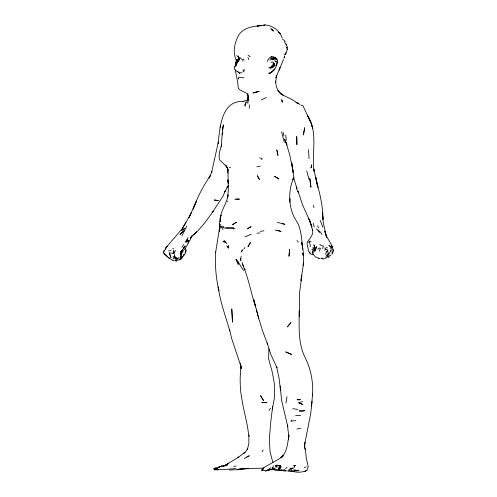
<?xml version="1.0" encoding="UTF-8"?>
<svg xmlns="http://www.w3.org/2000/svg" width="497" height="497" viewBox="0 0 497 497"><rect width="100%" height="100%" fill="white"/><g stroke="black" fill="none" stroke-linecap="round" stroke-linejoin="round"><path stroke-width="0.75" d="M303.319 255.632L303.22 251.575L301.785 242.536L302.779 249.134C301.586 240.2 301.573 230.825 297.51 222.594C288.279 209.846 287.57 192.035 293.603 177.845M227.968 173.155L227.955 169.719L228.303 190.04L227.694 197.203L227.999 194.855C227.079 203.571 220.544 210.566 220.196 219.363L220.395 218.096L219.5 224.054L220.134 224.75L220.214 226.644M220.196 219.363L220.221 217.742M249.277 108.315L249.332 104.867M284.657 54.95L285.992 52.837L284.868 54.919M222.88 128.518L222.656 127.052L222.563 130.363L223.401 124.877L222.6 129.183L221.227 146.652L221.65 144.981L219.612 151.833L219.152 154.48L219.239 158.742L219.593 159.91L226.905 166.886L228.036 169.489L225.52 165.054L227.21 167.508L227.961 170.204M294.51 465.956L295.553 465.354L294.51 465.956L294.448 467.236L294.516 465.801M295.734 469.827L294.988 470.808L296.839 470.64M185.126 248.307L185.971 250.09L185.605 252.644L183.468 256.017M222.178 134.799L222.296 132.469M215.667 252.24L219.798 226.352M215.686 251.898C214.853 264.994 215.978 278.121 218.916 290.913L218.195 287.005C220.295 302.095 225.563 316.427 229.881 330.959L229.533 329.61L231.658 338.556L241.026 366.488L240.181 363.177L241.231 368.6L240.964 366.277C239.809 377.173 239.765 388.238 241.902 399.103C243.617 411.255 247.568 422.984 248.63 435.254M268.877 348.894L268.666 359.008L272.064 371.284L274.307 383.15L274.58 395.221L274.238 399.277L272.294 409.199L272.654 406.658M228.527 246.58L228.589 245.661L228.614 246.487L227.638 246.903L228.794 248.115L226.8 245.86M311.439 406.546L312.601 394.09L312.47 395.401C313.545 382.162 310.799 368.588 304.729 356.753C297.933 342.265 299.157 326.2 299.262 310.693L299.287 316.751L299.641 292.155L301.872 275.524L300.989 280.438C301.859 271.424 304.996 262.105 302.841 253.11L303.176 255.7M310.6 253.694L309.538 252.936L308.668 251.184L307.078 244.108L307.413 241.902C309.83 238.2 313.831 234.609 312.625 229.757M235.031 66.815L236.361 61.703L235.665 64.349L236.261 60.094C232.279 52.26 234.77 41.599 239.169 34.368C245.301 26.074 256.036 26.422 265.131 24.85L266.28 25.291M181.144 254.495L180.622 258.297L181.492 257.496L181.629 256.235M312.085 401.166L310.681 413.815L304.599 444.622L304.4 447.592L304.878 442.56L304.68 447.07L304.419 446.002L305.556 451.077L306.276 458.11L308.208 466.751L307.016 470.336C302.362 472.641 296.405 472.734 291.553 471.044M267.616 61.622L267.815 60.075L269.417 57.987L271.294 56.559L275.003 57.385L276.4 58.789M272.549 407.416L270.604 423.314L269.386 439.093L270.001 451.661L272.909 462.682M185.685 252.19L185.971 250.09M288.428 438.826C287.341 445.063 286.682 452.015 282.004 456.749M286.937 396.687L286.023 403.042M328.206 251.799L327.678 255.415L328.467 253.787M333.543 249.587L333.201 251.88L331.903 254.433M181.647 254.495L182.088 251.612C185.468 248.829 187.847 245.17 188.717 240.927L187.406 241.704L189.059 240.449L186.574 240.952L186.263 241.971L185.362 242.163L188.028 237.535M180.461 254.302L180.852 251.743L185.313 245.922L183.2 248.165M248.177 99.499L243.083 101.55L243.94 101.326C221.401 100.052 219.929 127.213 218.164 143.316L218.332 142.018L211.548 172.763L211.933 171.769M303.033 265.41L303.543 262.273M238.529 78.483L238.436 79.029L238.753 77.147L243.747 77.836M331.984 253.029L332.381 250.743M322.789 248.798L323.298 245.947L321.23 245.698L319.813 244.338M272.859 64.66L269.828 68.431L272.573 67.623L274.22 63.523L273.213 62.069L270.971 62.33M220.121 127.3L220.513 125.232M313.153 253.576L312.315 252.426L313.526 248.463L311.749 249.742M243.797 72.009L244.338 69.425M243.002 71.338L243.344 69.742M236.336 65.871L236.597 64.672M287.241 46.929L286.98 48.11L286.601 47.613L287.241 46.929L286.446 45.37M244.481 105.507L246.344 101.81L245.238 104.618M242.089 250.979L242.387 249.792L241.095 252.172M247.997 102.73L247.873 103.202L247.953 96.99L248.214 100.599L247.841 95.561M180.771 257.197L181.362 250.432M279.842 469.28L274.754 470.137L273.661 469.708L273.897 469.292L277.407 470.454L279.09 470.379L281.246 466.608L279.488 466.621L278.612 468.019M276.636 65.492L277.425 60.33L276.984 59.199L273.835 57.677L275.003 57.385L275.959 58.596M247.301 449.891L248.854 443.448L248.873 435.21L249.264 436.459M314.191 250.041L314.943 247.208L313.762 244.785L314.719 246.164M283.557 59.385L275.91 77.681L276.549 75.382L275.649 82.254L275.686 81.272C275.866 85.981 277.146 91.187 281.234 94.026L277.935 90.746L280.743 93.691L283.65 95.505L280.743 93.691M273.307 30.553L273.704 30.889L270.822 28.739L273.307 30.553L273.188 31L272.039 30.597M284.141 58.019L284.663 56.695M274.636 60.441L275.568 61.473L277.326 61.765C276.574 66.318 274.785 70.785 270.374 73.059L268.722 73.357L270.859 72.4M273.319 465.832L272.921 468.317L272.443 467.553L273.095 468.82L274.095 469.013L273.661 469.708L274.164 468.174M245.12 106.221L245.512 105.072M164.308 253.824L169.309 258.341L164.308 253.824L163.457 252.29L164.047 250.587L165.861 249.127M325.796 257.129L326.566 254.924M174.782 252.165L175.435 250.345M279.811 68.294L280.053 67.611L279.065 70.276M293.423 177.988L292.895 179.38L293.447 178.044M211.877 171.887L209.044 178.162L210.48 175.298C203.348 185.872 197.396 197.098 193.109 209.144L196.265 201.577L189.04 217.462L191.289 212.902M319.31 251.221L320.509 248.301L319.236 248.127L317.639 249.258M281.681 469.932L281.476 470.417L280.575 470.51L278.96 470.162L281.681 469.932L286.514 470.808M181.952 235.839L186.841 226.048M286.601 47.613L287.428 49.085L285.744 53.912M219.587 225.153L219.469 226.166M186.263 241.971L187.624 239.374L186.574 240.952M183.772 255.154L184.17 254.334L183.207 255.918M181.026 253.799L182.088 251.612L181.436 251.793M313.47 251.954L312.812 253.259L312.315 252.426M172.763 259.217L174.317 257.676L175.727 259.235M239.014 60.019L236.963 59.609L236.653 60.212L236.261 60.094M309.538 252.936L310.159 251.73M228.409 185.493L224.756 191.954L225.582 190.233L223.016 196.129L212.53 212.12L213.176 211.25C206.764 220.221 200.322 229.732 191.438 236.392L190.562 238.144L192.277 235.833L191.438 236.392L189.947 240.505L189.195 241.325M165.501 248.233L182.3 228.583L190.444 214.617M287.086 49.725L287.428 49.085M284.135 470.566L284.731 469.51L284.949 470.609L285.763 471.026L281.476 470.417L283.414 470.094L282.793 470.69L284.135 470.566L283.75 470.914M286.117 44.892L286.477 44.276L285.073 43.071L284.489 41.698L285.241 41.35L282.47 38.915M182.3 228.583L185.866 222.588M237.218 63.094L239.442 59.547L239.802 57.441L242.753 60.081L242.946 61.193M247.68 448.542L246.102 451.046L243.785 453.264L245.151 452.251L237.951 457.538L238.846 457.01L225.98 464.825M293.013 468.746L293 467.646L292.808 468.385L292.112 468.28L290.602 470.032L289.422 470.466M262.018 451.841L263.273 449.971M324.709 250.326L325.647 248.922L324.734 247.922M325.206 254.321L327.89 250.314L326.579 251.631M262.652 468.764L262.261 469.348L263.683 469.1M325.523 258.614L327.243 256.887L331.226 250.165L330.493 250.233M181.685 258.061L183.144 255.893M329.53 255.601L328.797 256.663L327.243 256.887M165.526 248.643L167.203 246.226L165.557 248.506M308.575 242.666L309.606 241.175L311.072 241.356M272.524 67.058L273.462 65.741L274.226 65.821L275.226 65.008L272.573 67.623M268.933 410.441L270.455 408.304M330.269 255.924L330.94 254.998M228.042 185.984L226.943 187.468L227.819 186.313M283.936 57.41L284.57 56.571M286.949 467.31L285.682 468.665M181.772 250.575L180.852 251.743L181.355 252.644M261.596 159.655L262.205 158.866L259.614 157.754M243.81 248.885L244.847 247.562M181.778 247.257L183.946 244.549M188.096 243.163L188.885 242.207M291.95 419.915L290.838 421.214L295.87 420.617M270.374 73.059L271.94 71.251M180.989 258.353L182.057 257.21L181.492 257.496M181.262 252.526L182.088 251.612M182.051 256.564L178.74 260.18L180.156 259.154M280.004 467.18L278.519 468.777L280.184 467.95M281.954 456.861L283.197 455.563L280.774 457.662L283.048 456.227L278.817 459.098L264.882 466.969L262.578 468.739L261.608 470.143L262.329 470.653M273.661 469.708L275.009 468.304L273.897 469.292M288.912 471.286L287.645 470.963L291.031 467.988M184.027 230.62L179.97 234.422L184.244 230.614M261.608 470.143L266.181 470.814L271.729 469.112L273.095 468.82L272.399 469.454L274.095 469.013M180.641 259.477L182.008 258.365M265.647 471.237L270.952 467.789M273.462 65.741L270.952 67.288M272.555 70.605L274.835 68.953M248.239 99.512L247.046 100.319L248.233 99.555M294.634 469.665L293.553 470.379L295.001 470.423M181.424 230.571L184.691 228.471L182.349 229.943M313.042 251.202L314.172 250.488M290.77 471.262L292.13 470.789M261.273 100.034L266.218 97.462M271.225 469.889L273.095 468.82M246.997 456.973L249.277 455.743L244.275 458.445M175.478 260.192L177.615 259.049M263.683 25.614L265.131 24.85M327.467 249.022L326.268 249.637L325.647 248.922M226.036 464.813L228.036 463.813L225.75 464.881M285.887 44.568L286.477 44.276M304.357 467.665L306.164 466.813M218.823 467.149L221.749 465.813M226.464 465.322L227.719 464.788L222.619 465.851M227.638 246.903L228.614 246.487M276.916 465.192L280.78 465.832L277.519 465.397L279.941 466.043L276.916 465.192L275.462 465.801L276.543 465.521M233.099 229.03L235.05 228.21M304.885 471.342L306.158 470.814M272.157 59.795L274.4 58.863L276.599 59.851M244.891 236.858L251.383 234.205M276.692 466.503L275.481 466.981L277.643 466.931M268.784 67.555L270.026 67.089M173.925 252.457L173.055 252.756L173.397 250.451L174.366 252.762M298.74 402.874L302.816 404.477L298.74 402.874L302.518 401.576M218.363 467.379L220.513 466.652M176.267 257.732L177.591 258.254L179.187 257.719M220.798 466.447L221.985 466.062M263.969 230.738L260.409 231.453M181.417 256.446L181.945 256.328M223.041 466.41L225.837 465.59M296.398 470.889L298.641 470.286L296.647 470.547M242.803 468.379L238.498 469.137M269.647 60.062L274.4 58.863L272.101 58.261L270.3 58.683M218.251 467.223L225.949 465.31M328.287 257.34L329.176 257.135M168.495 250.985L171.08 250.395M256.843 166.83L260.173 166.104M324.727 258.707L323.342 258.999L321.733 258.496L321.528 257.993M227.21 201.31L227.843 201.192M243.008 468.801L237.274 469.746L229.515 470M229.303 167.688L230.428 167.526M296.914 429.023L300.772 428.464M215.313 467.776L218.189 467.385M236.007 468.404L228.924 469.236L214.275 469.715L214.064 469.187M293.168 465.782L295.156 465.559M238.529 469.609L237.274 469.746L248.115 468.329L242.859 468.814M233.658 466.323L236.013 466.093M237.703 71.431L239.212 72.916L241.915 72.699M256.881 233.199L259.919 232.981M175.596 260.838L177.361 260.732M214.99 468.478L213.729 468.541L214.474 468.739M243.089 468.895L263.895 468.056M295.628 415.386L300.66 415.324M289.204 471.168L294.727 471.212M296.355 470.64L298.958 470.696L296.193 470.504M225.961 227.502L233.758 228.036C229.67 228.073 224.277 229.477 221.122 226.203M290.273 468.764L291.354 468.839M217.779 469.945L214.275 469.715L214.269 468.758M267.958 470.547L269.144 470.634M313.365 254.657L310.7 254.01M175.714 258.347L176.609 258.421L175.068 257.123L173.012 256.477L174.317 257.676M326.082 247.251L327.293 247.369M268.032 469.653L270.076 469.87M173.77 260.496L172.416 260.347L168.508 257.62M174.64 260.565L176.975 260.869M272.573 57.056L275.003 57.385M300.039 104.42L296.013 102.45L297.417 103.14M174.428 253.644L169.26 252.892L170.974 257.57L169.26 252.892M292.708 408.658L297.883 409.453M275.568 61.473L277.326 61.765M274.12 57.789L275.456 58.019L276.984 59.199M321.758 258.235L323.1 258.483M275.456 58.019L273.835 57.677L276.003 58.752M275.096 230.123L281.072 231.44L277.929 230.372M180.846 257.788L181.399 257.943M277.295 222.265L284.856 224.458L282.725 223.277M318.552 258.111L320.155 258.608M300.958 105.066L302.953 105.712L310.724 122.25L307.295 115.155C318.577 131.935 311.29 152.647 314.141 171.316L313.812 169.079L317.856 187.332L316.887 183.43M172.745 248.581L173.9 248.96M219.5 224.054L220.134 224.75M248.301 94.057L239.61 89.715L238.268 88.006L237.678 82.216L235.255 69.847M266.964 25.167C273.748 26.347 279.854 31.162 282.103 37.791M330.48 248.432L333.301 250.103M318.583 258.272L315.483 256.937L313.098 254.365M283.128 95.182L292.317 99.717L297.492 103.078M238.075 72.127L234.659 69.723L234.348 67.797C235.547 63.753 240.324 60.504 238.448 55.95M312.843 247.344L315.036 248.711M244.015 268.684L245.307 269.548M316.372 228.9L320.453 232.093L322.006 234.497M177.373 258.8L177.696 259.049M248.034 55.142L250.258 56.857M175.031 256.421L174.54 256.023L175.174 257.284M222.799 226.104L223.805 226.999M296.908 240.616L298.436 242.051M239.212 72.916L239.952 73.674M236.746 55.49L238.753 57.782L238.864 59.199M224.097 240.287L226.893 243.89M237.417 262.031L238.529 263.335L238.218 261.981L236 259.167L238.305 264.957M273.021 63.218L273.772 64.107M177.591 258.254L178.119 258.887M247.028 94.393L248.742 96.567M221.848 227.949L223.041 229.502M243.344 59.037L244.095 60.131M238.218 261.981L243.449 270.573M243.598 266.119L242.66 264.634C248.593 278.121 250.904 292.888 255.632 306.835L253.694 299.424L258.701 318.391L262.553 330.785L267.647 344.514L267.181 342.918L270.685 354.112L276.953 367.78L276.643 366.761L279.041 378.155L280.507 390.064L280.227 386.057L281.55 400.11L287.825 426.78L287.446 425.059L288.602 434.993M286.67 143.925L284.551 139.16L287.129 145.23M236 259.167L238.529 263.335M163.457 252.29L164.383 253.83M317.521 225.837L318.565 227.732M317.968 230.049L319.447 232.739M332.76 247.873L331.692 245.891L332.909 248.332C330.778 242.312 326.243 237.485 324.765 231.204L326.579 237.361L326.287 236.143M312.582 230.198L309.575 220.32L311.768 226.365M314.943 247.208L315.185 247.668M271.294 56.559L272.101 58.261M220.885 226.29L221.376 227.353M297.013 188.568L294.224 179.839L291.77 162.923L293.242 172.453L289.67 154.461L285.961 142.639M320.18 220.457L322.969 227.272M219.724 227.21L220.115 228.216L219.86 227.21M236.963 59.609L237.51 61.119M311.942 226.893L308.842 218.897L310.488 222.414L302.592 204.95L298.063 191.37L298.461 192.799L296.864 189.568L296.672 187.046M247.997 57.466L248.755 59.652M311.675 125.169L312.706 128.369L310.178 120.522M174.267 254.458L174.671 255.713M242.182 262.248L242.871 264.497M182.436 250.426L182.983 252.296M306.705 170.918L309.047 179.516M281.606 131.73L284.253 142.235M256.396 309.693L258.701 318.391M326.144 235.528L323.286 222.581L322.416 212.536L322.963 219.494C323.18 205.031 318.937 191.208 315.757 177.28L316.751 182.666M313.278 223.302L314.216 227.061M164.047 250.873L164.184 251.432M304.419 446.002L305.251 449.462M313.421 205.336L313.967 207.665M283.247 132.5L283.942 135.973M219.575 226.98L219.817 228.508L219.624 227.185M240.418 258.297L240.79 260.658L241.07 256.396M247.904 94.915L248.071 96.126M310.345 246.642L309.606 241.175M297.983 103.084L298.026 103.475M227.906 180.15L228.297 183.455L227.893 179.777M285.7 135.035L286.297 140.185M308.507 149.69L309.059 158.655M290.006 202.304L289.913 198.713L289.925 199.278M274.22 63.523L274.226 65.821M296.721 136.632L296.908 144.565L296.721 136.632M219.345 229.049L219.314 231.136L219.345 229.049M288.95 435.142L288.446 439.565L288.95 435.142M289.633 249.531L288.999 256.16L289.633 249.531M220.214 221.314L220.177 221.705L220.401 219.413L220.214 221.314M304.63 127.841L303.443 134.861L304.63 127.841M315.148 249.022L314.763 251.476L316.825 246.649L315.148 249.022M311.339 166.501L311.029 167.986L311.781 164.768L311.339 166.501M220.668 216.574L220.581 216.922L221.153 215.238L220.668 216.574M249.295 244.412L247.947 246.754L250.451 242.536L249.295 244.412M290.838 322.752L287.396 326.846L290.838 322.752M196.34 231.981L193.78 234.888L196.34 231.981M236.342 222.265L232.497 224.712L236.342 222.265M249.258 227.62L247.382 228.794L251.122 226.657L249.258 227.62M239.337 199.042L238.206 199.682L234.87 199.291L237.069 198.8L239.337 199.042M256.402 92.001L252.93 92.945L259.173 91.405L256.402 92.001M304.68 410.69L302.35 411.137L299.082 410.988L304.68 410.69M261.708 25.502L257.266 26.111L261.708 25.502M300.374 399.706L297.169 399.743L300.374 399.706M264.739 402.353L261.789 402.539L266.908 402.489L264.739 402.353M225.365 242.107L223.066 241.604L225.365 242.107M218.245 200.527L214.381 200.042L218.245 200.527M217.661 468.919L215.586 468.565L218.345 469.46L217.661 468.919M291.646 354.485L285.812 351.938L291.646 354.485M279.637 32.895L278.419 32.168L280.196 33.684L279.637 32.895M276.848 177.677L274.592 176.323L278.947 178.995L276.848 177.677M330.48 246.711L328.921 245.164L331.592 247.941L330.48 246.711M263.547 400.563L260.621 395.767L263.547 400.563M258.297 177.379L257.353 175.702L259.422 179.436L258.297 177.379M282.308 102.152L281.774 99.735L282.308 102.152M277.96 155.362L276.829 149.97L277.96 155.362M310.277 181.523L309.768 178.429L310.936 187.282L310.277 181.523M232.459 322.006L231.801 309.084L232.459 322.006"/></g></svg>
